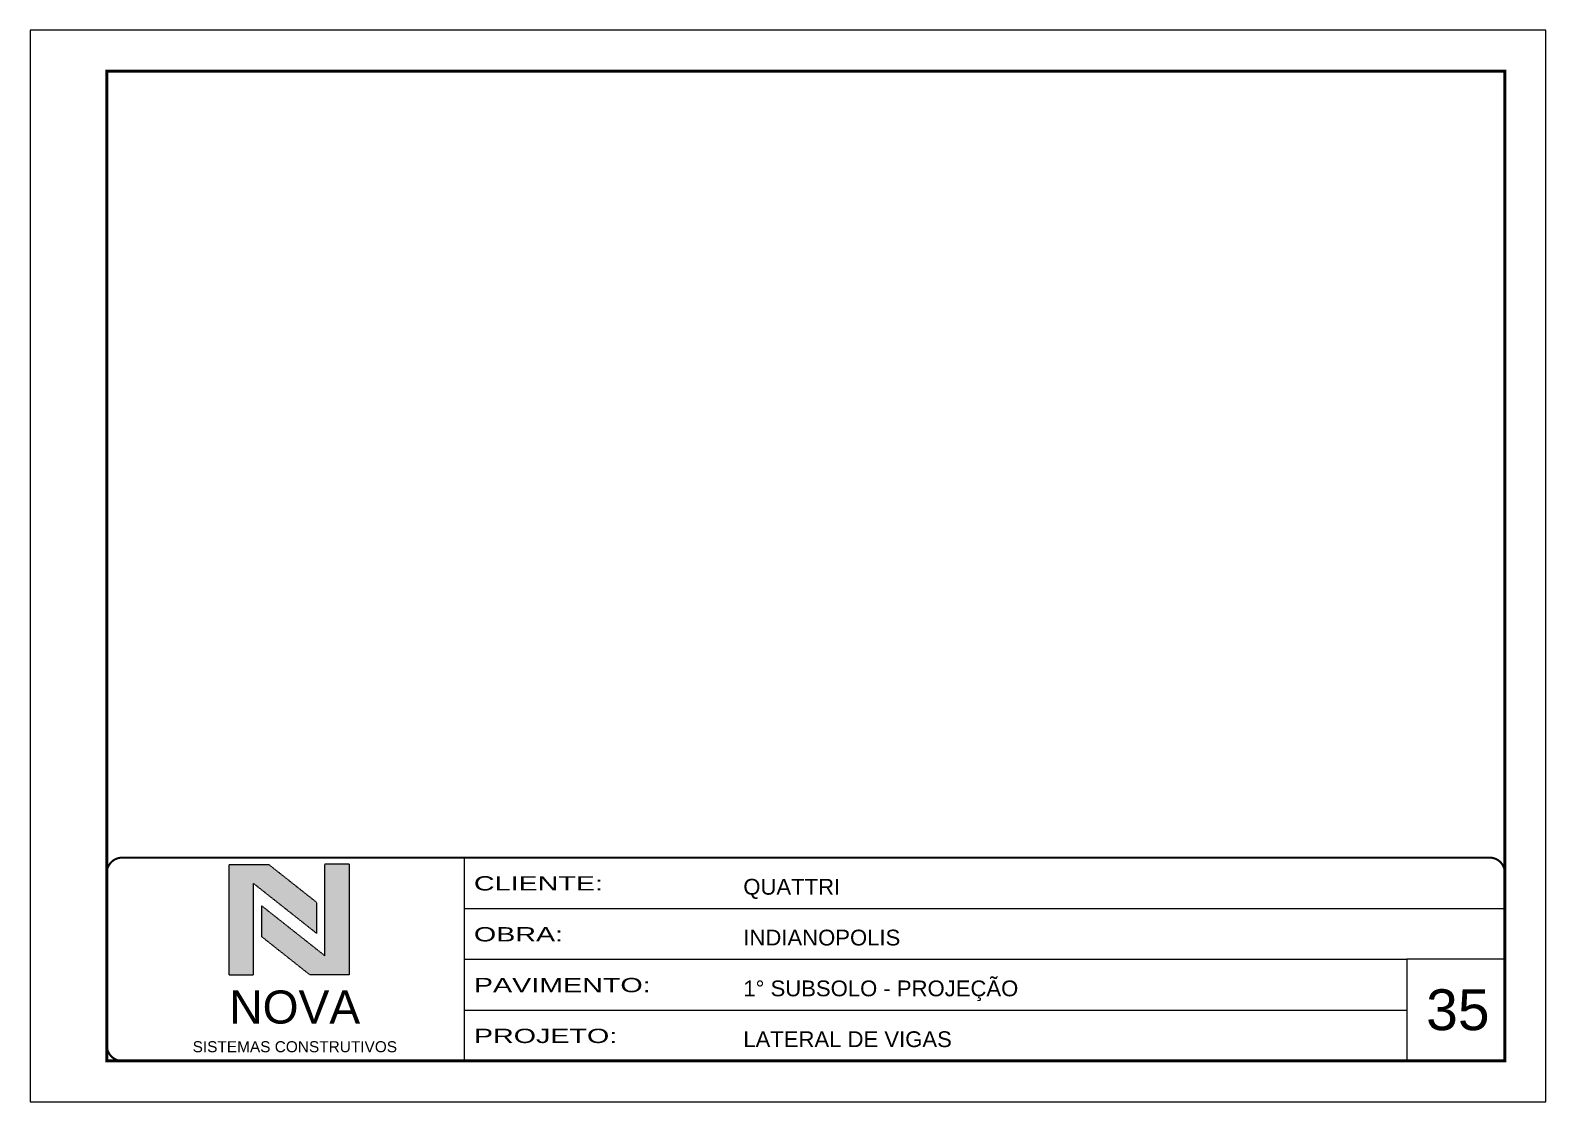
# Model space of a CAD drawing. Header units: millimetres. Extents: x 2921 to 9246, y 316 to 11751.
# Drawn here: x 6091 to 7576, y 316 to 1366 of the extents above; entities that cross this region are included whole.
import ezdxf

# ---------------------------------------------------------------- set-up
doc = ezdxf.new("R2010")
doc.units = ezdxf.units.MM
doc.linetypes.add('CONTINUO', pattern=[0])
doc.linetypes.add('DASHED', pattern=[0.75, 0.5, -0.25])
for name, color, linetype, lineweight in [('CARIMBO', 255, 'Continuous', 9), ('CARIMBO-LEGENDA', 75, 'Continuous', 15), ('Folhas', 255, 'Continuous', 9), ('SARRAFO DE PRESSAO', 251, 'DASHED', 9)]:
    doc.layers.add(name, color=color, linetype=linetype, lineweight=lineweight)
doc.layers.add('COTA', color=241, linetype='Continuous')
doc.styles.add('arial', font='arial.ttf')
doc.styles.add('Tecnologia', font='')
doc.styles.get('Tecnologia').set_extended_font_data('Forgotten Futurist')

# ---------------------------------------------------------------- blocks, each defined once
blk = doc.blocks.new('A$C64660E27')
at = {"layer": 'COTA', "true_color": 0x1a1a1a}
h = blk.add_hatch(color=250, dxfattribs=at)
h.dxf.hatch_style = 1
h.paths.add_polyline_path([(185.4, -11.6), (142.4, -11.6), (142.4, -131.6), (168.8, -131.6), (168.8, -32.2), (237.7, -86.7), (237.7, -53)])
at = {"layer": 'COTA'}
h = blk.add_hatch(color=20, dxfattribs=at)
h.dxf.hatch_style = 1
h.paths.add_polyline_path([(273, -11.4), (246.6, -11.4), (246.6, -111.1), (177.7, -56.6), (177.7, -90.2), (230, -131.6), (273, -131.6)])
for p, q in [((142.4, -131.6), (142.4, -11.6)), ((142.4, -11.6), (185.4, -11.6)), ((185.4, -11.6), (237.7, -53)), ((273, -11.4), (246.6, -11.4)), ((246.6, -111.1), (246.6, -11.4)), ((273, -11.4), (273, -131.6)), ((168.8, -32.2), (237.7, -86.7)), ((168.8, -131.6), (168.8, -32.2)), ((246.6, -111.1), (177.7, -56.6)), ((177.7, -90.2), (177.7, -56.6)), ((237.7, -86.7), (237.7, -53)), ((230, -131.6), (177.7, -90.2)), ((142.4, -131.6), (168.8, -131.6)), ((273, -131.6), (230, -131.6))]:
    blk.add_line(p, q)
at = {"layer": 'CARIMBO-LEGENDA', "color": 7, "linetype": 'Continuous', "ltscale": 100, "style": 'arial'}
blk.add_text('NOVA', height=36, dxfattribs=at).set_placement((142.4, -184.8))
at = {"layer": 'CARIMBO-LEGENDA', "color": 7, "linetype": 'Continuous', "style": 'arial'}
blk.add_text('SISTEMAS CONSTRUTIVOS', height=12, dxfattribs=at).set_placement((102.5, -216))
blk = doc.blocks.new('9999999999')
at = {"color": 30, "linetype": 'CONTINUO'}
for p, q in [((98564.6, 34230.2), (98564.6, 34429.4)), ((98564.6, 34379.6), (99584, 34379.6)), ((98564.6, 34329.8), (99488, 34329.8)), ((99584, 34329.8), (99488, 34329.8)), ((99488, 34329.8), (99488, 34230.2)), ((98564.6, 34280), (99488, 34280))]:
    blk.add_line(p, q, dxfattribs=at)
at = {"color": 30, "linetype": 'CONTINUO', "const_width": 2}
blk.add_lwpolyline([(99584, 34230.2), (99584, 34414.4, 0.414214), (99569, 34429.4), (98229, 34429.4, 0.414214), (98214, 34414.4), (98214, 34245.2, 0.414214), (98229, 34230.2), (99584, 34230.2)], format="xyb", dxfattribs=at)
at = {"layer": 'Folhas'}
blk.add_lwpolyline([(98139, 34190.2), (99624, 34190.2), (99624, 35240.2), (98139, 35240.2)], close=True, dxfattribs=at)
at = {"layer": 'Folhas', "color": 30, "const_width": 3}
blk.add_lwpolyline([(98214, 34230.2), (99584, 34230.2), (99584, 35200.2), (98214, 35200.2)], close=True, dxfattribs=at)
at = {"xscale": 0.9, "yscale": 0.9, "zscale": 0.9}
blk.add_blockref('A$C64660E27', (98205.8, 34433.1), dxfattribs=at)
at = {"color": 7, "linetype": 'Continuous', "ltscale": 5, "style": 'arial'}
for s, height, p in [('QUATTRI', 15.48, (98837.7, 34393.1)), ('INDIANOPOLIS', 15.483, (98837.7, 34343.3)), ('1° SUBSOLO - PROJEÇÃO', 15.483, (98837.7, 34293.5)), ('LATERAL DE VIGAS', 15.483, (98837.7, 34243.7))]:
    blk.add_text(s, height=height, dxfattribs=at).set_placement(p)
at = {"layer": 'Folhas', "color": 7, "style": 'Tecnologia', "width": 1.5}
for s, p in [('CLIENTE:', (98573.7, 34397.2)), ('OBRA:', (98573.7, 34347.3)), ('PAVIMENTO:', (98573.7, 34297.5)), ('PROJETO:', (98573.7, 34247.7))]:
    blk.add_text(s, height=14, dxfattribs=at).set_placement(p)

msp = doc.modelspace()

# ---------------------------------------------------------------- block references
at = {"layer": 'SARRAFO DE PRESSAO', "color": 6, "linetype": 'ByBlock'}
msp.add_blockref('9999999999', (-92047.85, -33874.28), dxfattribs=at)

# ---------------------------------------------------------------- texts
at = {"layer": 'CARIMBO', "style": 'arial'}
msp.add_text('35', height=40, dxfattribs=at).set_placement((7458.99, 386.07))

doc.saveas('drawing.dxf')
